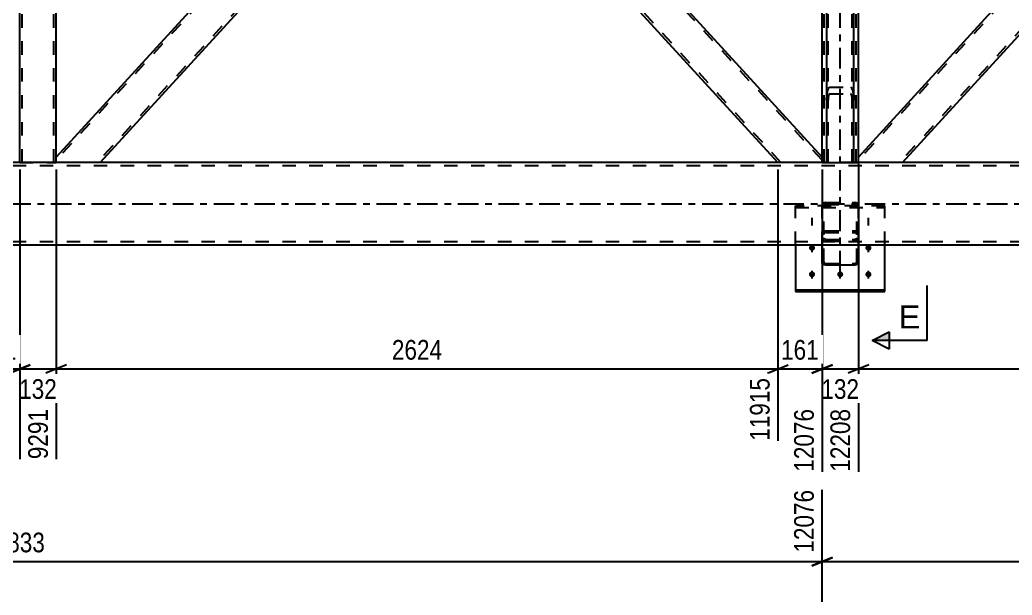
# Model space of a CAD drawing. Header units: millimetres. Extents: x -74 to 767, y -422 to 172.
# Drawn here: x 326.4 to 470.7, y -184.5 to -100.9 of the extents above; entities that cross this region are included whole.
import ezdxf

# ---------------------------------------------------------------- set-up
doc = ezdxf.new("R2010")
doc.units = ezdxf.units.MM
doc.linetypes.add('DXK_LINE_DOT2', pattern=[3.9198, 1.9599, -1.9599])
doc.linetypes.add('DXK_LINE_DOT3', pattern=[5.9187, 2.979, -0.9799, 0.9799, -0.9799])
doc.styles.add('Arial', font='ARIAL.TTF', dxfattribs={"height": 0.2})
doc.styles.add('Arial Narrow', font='ARIALN.TTF', dxfattribs={"height": 0.2})

# ---------------------------------------------------------------- blocks, each defined once
blk = doc.blocks.new('Part-389632863-5660 - 5629')
at = {"color": 7, "linetype": 'DXK_LINE_DOT2'}
for p, q in [((437.04, -6), (331.64, -121.27)), ((443.03, -6.33), (337.63, -121.6)), ((443.03, -6), (436.6, -6)), ((387.33, -59.89), (383.76, -63.8)), ((390.91, -63.8), (387.33, -67.71)), ((338.06, -121.6), (331.64, -121.6))]:
    blk.add_line(p, q, dxfattribs=at)
at = {"color": 2, "linetype": 'Continuous'}
for p, q in [((436.6, -6), (387.33, -59.89)), ((443.03, -6.8), (390.91, -63.8)), ((443.03, -6.8), (443.03, -6)), ((383.76, -63.8), (331.64, -120.8)), ((387.33, -67.71), (338.06, -121.6)), ((331.64, -121.6), (331.64, -120.8))]:
    blk.add_line(p, q, dxfattribs=at)
blk = doc.blocks.new('Part-389632863-36328 - 5629')
at = {"linetype": 'Continuous'}
h = blk.add_hatch(dxfattribs=at)
h.set_pattern_fill('', scale=0.7, style=0, pattern_type=0)
h.set_pattern_definition([(45, (447.6302, -64.6101), (-1.57154, 1.57154), [])])
h.paths.add_polyline_path([(447.67, -65.35), (447.63, -64.61), (447.53, -63.99), (447.37, -63.57), (447.19, -63.42), (444.15, -63.42), (443.96, -63.57), (443.81, -63.99), (443.7, -64.61), (443.67, -65.35), (443.67, -77.51), (443.7, -78.24), (443.81, -78.87), (443.96, -79.28), (444.15, -79.43), (447.19, -79.43), (447.37, -79.28), (447.53, -78.87), (447.63, -78.24), (447.67, -77.51)])
h.paths.add_polyline_path([(447.41, -77.88), (447.36, -78.19), (447.28, -78.39), (447.19, -78.47), (444.15, -78.47), (444.05, -78.39), (443.98, -78.19), (443.93, -77.88), (443.91, -77.51), (443.91, -65.35), (443.93, -64.98), (443.98, -64.67), (444.05, -64.46), (444.15, -64.38), (447.19, -64.38), (447.28, -64.46), (447.36, -64.67), (447.41, -64.98), (447.43, -65.35), (447.43, -77.51)])
at = {"color": 2, "linetype": 'Continuous'}
for p, q in [((444.15, -63.42), (443.96, -63.57)), ((444.15, -63.42), (447.19, -63.42)), ((447.37, -63.57), (447.19, -63.42)), ((443.7, -64.61), (443.67, -65.35)), ((444.05, -64.46), (444.15, -64.38)), ((444.15, -64.38), (447.19, -64.38)), ((447.19, -64.38), (447.28, -64.46)), ((447.67, -65.35), (447.63, -64.61)), ((443.67, -77.51), (443.67, -65.35)), ((443.91, -65.35), (443.93, -64.98)), ((443.91, -77.51), (443.91, -65.35)), ((447.41, -64.98), (447.43, -65.35)), ((447.43, -77.51), (447.43, -65.35)), ((447.67, -77.51), (447.67, -65.35)), ((443.67, -77.51), (443.67, -121.6)), ((443.67, -77.51), (443.7, -78.24)), ((443.93, -77.88), (443.91, -77.51)), ((447.43, -77.51), (447.41, -77.88)), ((447.63, -78.24), (447.67, -77.51)), ((447.67, -121.6), (447.67, -77.51)), ((443.96, -79.28), (444.15, -79.43)), ((444.15, -78.47), (444.05, -78.39)), ((444.15, -78.47), (447.19, -78.47)), ((447.28, -78.39), (447.19, -78.47)), ((447.19, -79.43), (447.37, -79.28)), ((444.15, -79.43), (447.19, -79.43)), ((443.67, -121.6), (447.19, -121.6)), ((447.53, -121.6), (447.19, -121.6)), ((447.63, -121.6), (447.53, -121.6)), ((447.67, -121.6), (447.63, -121.6))]:
    blk.add_line(p, q, dxfattribs=at)
at = {"color": 7, "linetype": 'DXK_LINE_DOT2'}
for p, q in [((443.67, -77.51), (443.67, -65.35)), ((443.91, -121.6), (443.91, -65.35)), ((447.43, -121.6), (447.43, -65.35)), ((447.67, -77.51), (447.67, -65.35)), ((443.96, -110.78), (444.15, -110.63)), ((444.15, -110.63), (447.19, -110.63)), ((447.19, -110.63), (447.37, -110.78)), ((443.67, -112.55), (443.7, -111.82)), ((443.93, -112.19), (443.91, -112.55)), ((444.15, -111.59), (444.05, -111.67)), ((444.15, -111.59), (447.19, -111.59)), ((447.28, -111.67), (447.19, -111.59)), ((447.43, -112.55), (447.41, -112.19)), ((447.63, -111.82), (447.67, -112.55)), ((447.37, -121.6), (447.19, -121.6)), ((447.53, -121.6), (447.43, -121.6))]:
    blk.add_line(p, q, dxfattribs=at)
at = {"color": 2, "linetype": 'Continuous'}
for centre, radius, start, end in [((446.5, -64.76), 2.8, 154.9388, 176.9946), ((445.32, -65.05), 1.4, 154.9388, 176.9946), ((446.01, -65.05), 1.4, 3.0054, 25.0612), ((444.83, -64.76), 2.8, 3.0054, 25.0612), ((445.32, -77.8), 1.4, 183.0054, 205.0612), ((446.01, -77.8), 1.4, 334.9388, 356.9946), ((446.5, -78.1), 2.8, 183.0054, 205.0612), ((444.83, -78.1), 2.8, 334.9388, 356.9946)]:
    blk.add_arc(centre, radius, start, end, dxfattribs=at)
at = {"color": 7, "linetype": 'DXK_LINE_DOT2'}
for centre, radius, start, end in [((446.5, -111.97), 2.8, 154.9388, 176.9946), ((444.83, -111.97), 2.8, 3.0054, 25.0612), ((445.32, -112.26), 1.4, 154.9388, 176.9946), ((446.01, -112.26), 1.4, 3.0054, 25.0612)]:
    blk.add_arc(centre, radius, start, end, dxfattribs=at)
blk = doc.blocks.new('Part-389632863-5675 - 5629')
at = {"color": 7, "linetype": 'DXK_LINE_DOT2'}
for p, q in [((553.7, -6), (448.31, -121.27)), ((559.69, -6.33), (454.3, -121.6)), ((559.69, -6), (553.27, -6)), ((504, -59.89), (500.42, -63.8)), ((507.58, -63.8), (504, -67.71)), ((454.73, -121.6), (448.31, -121.6))]:
    blk.add_line(p, q, dxfattribs=at)
at = {"color": 2, "linetype": 'Continuous'}
for p, q in [((553.27, -6), (504, -59.89)), ((559.69, -6.8), (507.58, -63.8)), ((559.69, -6.8), (559.69, -6)), ((500.42, -63.8), (448.31, -120.8)), ((454.73, -121.6), (504, -67.71)), ((448.31, -121.6), (448.31, -120.8))]:
    blk.add_line(p, q, dxfattribs=at)
blk = doc.blocks.new('Part-389632863-5740 - 5629')
at = {"color": 7, "linetype": 'DXK_LINE_DOT3'}
blk.add_line((445.67, -137.43), (445.67, -126.82), dxfattribs=at)
at = {"color": 7, "linetype": 'DXK_LINE_DOT2'}
for p, q in [((443.06, -127.75), (443.03, -127.94)), ((443.03, -133.6), (443.03, -127.94)), ((443.27, -127.94), (443.29, -127.84)), ((443.27, -136.04), (443.27, -127.94)), ((443.29, -127.84), (443.34, -127.76)), ((443.51, -127.43), (443.32, -127.47)), ((443.34, -127.76), (443.41, -127.7)), ((443.41, -127.7), (443.51, -127.69)), ((443.51, -127.43), (447.83, -127.43)), ((443.51, -127.69), (447.83, -127.69)), ((448.01, -127.47), (447.83, -127.43)), ((447.83, -127.69), (447.92, -127.7)), ((447.92, -127.7), (448, -127.76)), ((448, -127.76), (448.05, -127.84)), ((448.05, -127.84), (448.07, -127.94)), ((448.07, -136.04), (448.07, -127.94)), ((448.31, -127.94), (448.27, -127.75)), ((448.31, -133.6), (448.31, -127.94)), ((443.03, -131.99), (443.06, -131.81)), ((443.03, -132.54), (443.06, -132.73)), ((443.06, -131.81), (443.17, -131.67)), ((443.17, -131.67), (443.32, -131.57)), ((443.29, -131.9), (443.27, -131.99)), ((443.29, -132.64), (443.27, -132.54)), ((443.34, -131.83), (443.29, -131.9)), ((443.34, -132.72), (443.29, -132.64)), ((443.32, -131.57), (443.51, -131.53)), ((443.41, -131.78), (443.34, -131.83)), ((443.41, -132.77), (443.34, -132.72)), ((443.51, -131.76), (443.41, -131.78)), ((443.51, -131.53), (447.83, -131.53)), ((443.51, -131.76), (447.83, -131.76)), ((447.83, -131.53), (448.01, -131.57)), ((447.92, -131.78), (447.83, -131.76)), ((448, -131.83), (447.92, -131.78)), ((448, -132.72), (447.92, -132.77)), ((448.05, -131.9), (448, -131.83)), ((448.05, -132.64), (448, -132.72)), ((448.01, -131.57), (448.17, -131.67)), ((448.07, -131.99), (448.05, -131.9)), ((448.07, -132.54), (448.05, -132.64)), ((448.17, -131.67), (448.27, -131.81)), ((448.27, -131.81), (448.31, -131.99)), ((448.27, -132.73), (448.31, -132.54)), ((443.32, -133.01), (443.51, -133.05)), ((443.51, -132.79), (443.41, -132.77)), ((443.51, -132.79), (447.83, -132.79)), ((443.51, -133.05), (447.83, -133.05)), ((447.92, -132.77), (447.83, -132.79)), ((447.83, -133.05), (448.01, -133.01)), ((443.27, -136.04), (443.29, -136.13)), ((443.29, -136.13), (443.34, -136.2)), ((443.34, -136.2), (443.41, -136.25)), ((443.41, -136.25), (443.51, -136.27)), ((443.51, -136.27), (447.83, -136.27)), ((447.83, -136.27), (447.92, -136.25)), ((447.92, -136.25), (448, -136.2)), ((448, -136.2), (448.05, -136.13)), ((448.05, -136.13), (448.07, -136.04))]:
    blk.add_line(p, q, dxfattribs=at)
at = {"color": 2, "linetype": 'Continuous'}
for p, q in [((443.03, -136.04), (443.03, -133.6)), ((448.31, -136.04), (448.31, -133.6)), ((443.06, -136.22), (443.03, -136.04)), ((443.17, -136.36), (443.06, -136.22)), ((443.32, -136.46), (443.17, -136.36)), ((443.51, -136.5), (443.32, -136.46)), ((443.51, -136.5), (447.83, -136.5)), ((448.01, -136.46), (447.83, -136.5)), ((448.17, -136.36), (448.01, -136.46)), ((448.27, -136.22), (448.17, -136.36)), ((448.31, -136.04), (448.27, -136.22))]:
    blk.add_line(p, q, dxfattribs=at)
at = {"color": 7, "linetype": 'DXK_LINE_DOT2'}
for centre, start, end in [((443.53, -127.92), 114.3198, 159.2416), ((447.81, -127.92), 20.7584, 65.6802), ((443.53, -132.56), 200.7584, 245.6802), ((447.81, -132.56), 294.3198, 339.2416)]:
    blk.add_arc(centre, 0.496, start, end, dxfattribs=at)
blk = doc.blocks.new('Part-389632863-5685 - 5629')
at = {"color": 7, "linetype": 'DXK_LINE_DOT2'}
for p, q in [((331.64, -6), (326.36, -6)), ((326.36, -6.8), (326.36, -6)), ((326.68, -121.6), (326.68, -6)), ((331.32, -121.6), (331.32, -6)), ((331.64, -6.8), (331.64, -6)), ((326.36, -121.6), (326.36, -120.8)), ((331.64, -121.6), (331.64, -120.8)), ((326.36, -121.6), (331.64, -121.6))]:
    blk.add_line(p, q, dxfattribs=at)
at = {"color": 2, "linetype": 'Continuous'}
for p, q in [((326.36, -120.8), (326.36, -6.8)), ((331.64, -120.8), (331.64, -6.8))]:
    blk.add_line(p, q, dxfattribs=at)
blk = doc.blocks.new('Part-389632863-5693 - 5629')
at = {"color": 7, "linetype": 'DXK_LINE_DOT3'}
blk.add_line((445.67, -131.6), (445.67, 4), dxfattribs=at)
at = {"color": 7, "linetype": 'DXK_LINE_DOT2'}
for p, q in [((448.31, -6), (443.03, -6)), ((443.03, -6.8), (443.03, -6)), ((443.35, -121.6), (443.35, -6)), ((447.99, -121.6), (447.99, -6)), ((448.31, -6.8), (448.31, -6)), ((443.03, -121.6), (443.03, -120.8)), ((448.31, -121.6), (448.31, -120.8)), ((443.03, -121.6), (448.31, -121.6))]:
    blk.add_line(p, q, dxfattribs=at)
at = {"color": 2, "linetype": 'Continuous'}
for p, q in [((443.03, -120.8), (443.03, -6.8)), ((448.31, -120.8), (448.31, -6.8))]:
    blk.add_line(p, q, dxfattribs=at)
blk = doc.blocks.new('Part-389632863-5713 - 5629')
at = {"color": 2, "linetype": 'Continuous'}
for p, q in [((390.91, -63.8), (387.33, -67.71)), ((443.03, -120.8), (390.91, -63.8)), ((436.6, -121.6), (387.33, -67.71)), ((443.03, -121.6), (443.03, -120.8))]:
    blk.add_line(p, q, dxfattribs=at)
at = {"color": 7, "linetype": 'DXK_LINE_DOT2'}
for p, q in [((443.03, -121.27), (390.69, -64.04)), ((387.55, -67.48), (387.57, -67.46)), ((437.04, -121.6), (387.55, -67.48)), ((443.03, -121.6), (436.6, -121.6)), ((443.03, -121.6), (443.03, -121.57))]:
    blk.add_line(p, q, dxfattribs=at)
blk = doc.blocks.new('Part-389632863-5743 - 5629')
at = {"color": 7, "linetype": 'DXK_LINE_DOT2'}
for p, q in [((452.17, -127.91), (439.17, -127.91)), ((439.17, -133.6), (439.17, -127.91)), ((439.17, -128.13), (452.17, -128.13)), ((452.17, -133.6), (452.17, -127.91))]:
    blk.add_line(p, q, dxfattribs=at)
at = {"color": 2, "linetype": 'Continuous'}
for p, q in [((439.17, -133.6), (439.17, -140.34)), ((452.17, -140.34), (452.17, -133.6)), ((439.17, -140.12), (452.17, -140.12)), ((439.17, -140.34), (452.17, -140.34))]:
    blk.add_line(p, q, dxfattribs=at)
blk = doc.blocks.new('Part-389632863-5780 - 5629')
at = {"color": 7, "linetype": 'DXK_LINE_DOT2'}
for p, q in [((578.17, -122.08), (-40, -122.08)), ((447.67, -121.6), (443.67, -121.6)), ((578.17, -133.12), (-40, -133.12))]:
    blk.add_line(p, q, dxfattribs=at)
at = {"color": 2, "linetype": 'Continuous'}
for p, q in [((443.67, -121.6), (214.33, -121.6)), ((578.17, -121.6), (447.67, -121.6)), ((578.17, -133.6), (224.78, -133.6))]:
    blk.add_line(p, q, dxfattribs=at)
at = {"color": 7, "linetype": 'DXK_LINE_DOT3'}
blk.add_line((-42, -127.6), (578.17, -127.6), dxfattribs=at)
blk = doc.blocks.new('Bolt-389632863-5844 - 5629')
at = {"linetype": 'Continuous'}
for points in [[(441.57, -134.43), (441.48, -134.42), (441.39, -134.39), (441.31, -134.35), (441.24, -134.29), (441.19, -134.22), (441.15, -134.14), (441.13, -134.06), (441.13, -133.97), (441.15, -133.89), (441.19, -133.81), (441.24, -133.74), (441.31, -133.68), (441.39, -133.64), (441.48, -133.61), (441.57, -133.6), (441.66, -133.61), (441.75, -133.64), (441.83, -133.68), (441.89, -133.74), (441.95, -133.81), (441.99, -133.89), (442, -133.97), (442, -134.06), (441.99, -134.14), (441.95, -134.22), (441.89, -134.29), (441.83, -134.35), (441.75, -134.39), (441.66, -134.42)], [(449.77, -134.43), (449.68, -134.42), (449.59, -134.39), (449.51, -134.35), (449.44, -134.29), (449.39, -134.22), (449.35, -134.14), (449.33, -134.06), (449.33, -133.97), (449.35, -133.89), (449.39, -133.81), (449.44, -133.74), (449.51, -133.68), (449.59, -133.64), (449.68, -133.61), (449.77, -133.6), (449.86, -133.61), (449.95, -133.64), (450.03, -133.68), (450.09, -133.74), (450.15, -133.81), (450.19, -133.89), (450.2, -133.97), (450.2, -134.06), (450.19, -134.14), (450.15, -134.22), (450.09, -134.29), (450.03, -134.35), (449.95, -134.39), (449.86, -134.42)], [(441.57, -138.28), (441.48, -138.27), (441.39, -138.25), (441.31, -138.2), (441.24, -138.14), (441.19, -138.07), (441.15, -138), (441.13, -137.91), (441.13, -137.82), (441.15, -137.74), (441.19, -137.66), (441.24, -137.59), (441.31, -137.53), (441.39, -137.49), (441.48, -137.46), (441.57, -137.45), (441.66, -137.46), (441.75, -137.49), (441.83, -137.53), (441.89, -137.59), (441.95, -137.66), (441.99, -137.74), (442, -137.82), (442, -137.91), (441.99, -138), (441.95, -138.07), (441.89, -138.14), (441.83, -138.2), (441.75, -138.25), (441.66, -138.27)], [(445.67, -138.28), (445.58, -138.27), (445.49, -138.25), (445.41, -138.2), (445.34, -138.14), (445.29, -138.07), (445.25, -138), (445.23, -137.91), (445.23, -137.82), (445.25, -137.74), (445.29, -137.66), (445.34, -137.59), (445.41, -137.53), (445.49, -137.49), (445.58, -137.46), (445.67, -137.45), (445.76, -137.46), (445.85, -137.49), (445.93, -137.53), (445.99, -137.59), (446.05, -137.66), (446.09, -137.74), (446.1, -137.82), (446.1, -137.91), (446.09, -138), (446.05, -138.07), (445.99, -138.14), (445.93, -138.2), (445.85, -138.25), (445.76, -138.27)], [(449.77, -138.28), (449.68, -138.27), (449.59, -138.25), (449.51, -138.2), (449.44, -138.14), (449.39, -138.07), (449.35, -138), (449.33, -137.91), (449.33, -137.82), (449.35, -137.74), (449.39, -137.66), (449.44, -137.59), (449.51, -137.53), (449.59, -137.49), (449.68, -137.46), (449.77, -137.45), (449.86, -137.46), (449.95, -137.49), (450.03, -137.53), (450.09, -137.59), (450.15, -137.66), (450.19, -137.74), (450.2, -137.82), (450.2, -137.91), (450.19, -138), (450.15, -138.07), (450.09, -138.14), (450.03, -138.2), (449.95, -138.25), (449.86, -138.27)]]:
    blk.add_hatch(color=1, dxfattribs=at).paths.add_polyline_path(points)
at = {"color": 1, "linetype": 'DXK_LINE_DOT2'}
for p, q in [((441.57, -130.78), (441.57, -129.64)), ((445.67, -130.78), (445.67, -129.64)), ((449.77, -130.78), (449.77, -129.64))]:
    blk.add_line(p, q, dxfattribs=at)
at = {"color": 1, "linetype": 'Continuous'}
for p, q in [((441.57, -134.63), (441.57, -133.49)), ((449.77, -134.63), (449.77, -133.49)), ((441.57, -138.48), (441.57, -137.35)), ((445.67, -138.48), (445.67, -137.35)), ((449.77, -138.48), (449.77, -137.35))]:
    blk.add_line(p, q, dxfattribs=at)
blk = doc.blocks.new('StraightDimension-389632863-24059 - 5629')
at = {"color": 7, "linetype": 'Continuous'}
for p, q in [((448.31, -121.8), (448.31, -166.56)), ((553.27, -122.6), (553.27, -162.06)), ((449.81, -151.02), (446.81, -152.22)), ((551.77, -152.22), (554.77, -151.02)), ((448.31, -151.62), (553.27, -151.62))]:
    blk.add_line(p, q, dxfattribs=at)
at = {"color": 0}
blk.add_wipeout([(505.05, -150.87), (505.05, -146.67), (496.53, -146.67), (496.53, -150.87)], dxfattribs=at)
at = {"color": 3, "style": 'Arial Narrow'}
blk.add_text('2624', height=2.863, dxfattribs=at).set_placement((497.13, -150.27))
at = {"color": 0, "linetype": 'Continuous'}
blk.add_wipeout([(552.67, -152.32), (548.47, -152.32), (548.47, -162.66), (552.67, -162.66)], dxfattribs=at)
at = {"color": 3, "linetype": 'Continuous', "style": 'Arial Narrow'}
blk.add_text('14832', height=2.863, rotation=90.0002, dxfattribs=at).set_placement((552.07, -162.06))
blk = doc.blocks.new('StraightDimension-389632863-24060 - 5629')
at = {"color": 7, "linetype": 'Continuous'}
for p, q in [((443.03, -122.6), (443.03, -166.56)), ((448.31, -121.8), (448.31, -166.56)), ((441.53, -152.22), (444.53, -151.02)), ((449.81, -151.02), (446.81, -152.22)), ((443.03, -151.62), (448.31, -151.62))]:
    blk.add_line(p, q, dxfattribs=at)
at = {"color": 0}
blk.add_wipeout([(449.01, -156.57), (449.01, -152.37), (442.33, -152.37), (442.33, -156.57)], dxfattribs=at)
at = {"color": 3, "style": 'Arial Narrow'}
blk.add_text('132', height=2.863, dxfattribs=at).set_placement((442.93, -155.97))
at = {"color": 0, "linetype": 'Continuous'}
blk.add_wipeout([(447.71, -156.82), (443.51, -156.82), (443.51, -167.16), (447.71, -167.16)], dxfattribs=at)
at = {"color": 3, "linetype": 'Continuous', "style": 'Arial Narrow'}
blk.add_text('12208', height=2.863, rotation=90.0002, dxfattribs=at).set_placement((447.11, -166.56))
blk = doc.blocks.new('StraightDimension-389632863-24061 - 5629')
at = {"color": 7, "linetype": 'Continuous'}
for p, q in [((436.6, -122.6), (436.6, -162.06)), ((443.03, -122.6), (443.03, -166.56)), ((435.1, -152.22), (438.1, -151.02)), ((444.53, -151.02), (441.53, -152.22)), ((436.6, -151.62), (443.03, -151.62))]:
    blk.add_line(p, q, dxfattribs=at)
at = {"color": 0}
blk.add_wipeout([(443.16, -150.87), (443.16, -146.67), (436.47, -146.67), (436.47, -150.87)], dxfattribs=at)
at = {"color": 0, "linetype": 'Continuous'}
blk.add_wipeout([(442.43, -156.82), (438.23, -156.82), (438.23, -167.16), (442.43, -167.16)], dxfattribs=at)
at = {"color": 3, "style": 'Arial Narrow'}
blk.add_text('161', height=2.863, dxfattribs=at).set_placement((437.07, -150.27))
at = {"color": 3, "linetype": 'Continuous', "style": 'Arial Narrow'}
blk.add_text('12076', height=2.863, rotation=90.0002, dxfattribs=at).set_placement((441.83, -166.56))
blk = doc.blocks.new('StraightDimension-389632863-24062 - 5629')
at = {"color": 7, "linetype": 'Continuous'}
for p, q in [((331.64, -122.6), (331.64, -164.74)), ((436.6, -122.6), (436.6, -162.06)), ((333.14, -151.02), (330.14, -152.22)), ((435.1, -152.22), (438.1, -151.02)), ((331.64, -151.62), (436.6, -151.62))]:
    blk.add_line(p, q, dxfattribs=at)
at = {"color": 0}
blk.add_wipeout([(388.38, -150.87), (388.38, -146.67), (379.87, -146.67), (379.87, -150.87)], dxfattribs=at)
at = {"color": 3, "style": 'Arial Narrow'}
blk.add_text('2624', height=2.863, dxfattribs=at).set_placement((380.47, -150.27))
at = {"color": 0, "linetype": 'Continuous'}
blk.add_wipeout([(436, -152.32), (431.8, -152.32), (431.8, -162.66), (436, -162.66)], dxfattribs=at)
at = {"color": 3, "linetype": 'Continuous', "style": 'Arial Narrow'}
blk.add_text('11915', height=2.863, rotation=90.0002, dxfattribs=at).set_placement((435.4, -162.06))
blk = doc.blocks.new('StraightDimension-389632863-24063 - 5629')
at = {"color": 7, "linetype": 'Continuous'}
for p, q in [((326.36, -122.6), (326.36, -164.74)), ((331.64, -122.6), (331.64, -164.74)), ((324.86, -152.22), (327.86, -151.02)), ((333.14, -151.02), (330.14, -152.22)), ((326.36, -151.62), (331.64, -151.62))]:
    blk.add_line(p, q, dxfattribs=at)
at = {"color": 0}
blk.add_wipeout([(332.34, -156.57), (332.34, -152.37), (325.66, -152.37), (325.66, -156.57)], dxfattribs=at)
at = {"color": 3, "style": 'Arial Narrow'}
blk.add_text('132', height=2.863, dxfattribs=at).set_placement((326.26, -155.97))
at = {"color": 0, "linetype": 'Continuous'}
blk.add_wipeout([(331.04, -156.82), (326.84, -156.82), (326.84, -165.34), (331.04, -165.34)], dxfattribs=at)
at = {"color": 3, "linetype": 'Continuous', "style": 'Arial Narrow'}
blk.add_text('9291', height=2.863, rotation=90.0002, dxfattribs=at).set_placement((330.44, -164.74))
blk = doc.blocks.new('StraightDimension-389632863-24064 - 5629')
at = {"color": 7, "linetype": 'Continuous'}
for p, q in [((319.94, -122.6), (319.94, -160.24)), ((326.36, -122.6), (326.36, -164.74)), ((318.44, -152.22), (321.44, -151.02)), ((327.86, -151.02), (324.86, -152.22)), ((319.94, -151.62), (326.36, -151.62))]:
    blk.add_line(p, q, dxfattribs=at)
at = {"color": 0}
blk.add_wipeout([(326.49, -150.87), (326.49, -146.67), (319.81, -146.67), (319.81, -150.87)], dxfattribs=at)
at = {"color": 0, "linetype": 'Continuous'}
blk.add_wipeout([(325.76, -156.82), (321.56, -156.82), (321.56, -165.34), (325.76, -165.34)], dxfattribs=at)
at = {"color": 3, "style": 'Arial Narrow'}
blk.add_text('161', height=2.863, dxfattribs=at).set_placement((320.41, -150.27))
at = {"color": 3, "linetype": 'Continuous', "style": 'Arial Narrow'}
blk.add_text('9159', height=2.863, rotation=90.0002, dxfattribs=at).set_placement((325.16, -164.74))
blk = doc.blocks.new('StraightDimension-389632863-20830 - 19064')
at = {"color": 7, "linetype": 'Continuous'}
for p, q in [((443.03, -198.79), (443.03, -169.19)), ((581.87, -205.11), (581.87, -169.19)), ((444.53, -179.03), (441.53, -180.23)), ((443.03, -179.63), (581.87, -179.63)), ((580.37, -180.23), (583.37, -179.03))]:
    blk.add_line(p, q, dxfattribs=at)
at = {"color": 0}
blk.add_wipeout([(516.71, -178.88), (516.71, -174.68), (508.19, -174.68), (508.19, -178.88)], dxfattribs=at)
at = {"color": 3, "style": 'Arial Narrow'}
blk.add_text('5124', height=2.863, dxfattribs=at).set_placement((508.79, -178.28))
at = {"color": 0, "linetype": 'Continuous'}
blk.add_wipeout([(581.27, -168.59), (577.07, -168.59), (577.07, -178.93), (581.27, -178.93)], dxfattribs=at)
at = {"color": 3, "linetype": 'Continuous', "style": 'Arial Narrow'}
blk.add_text('17200', height=2.863, rotation=90.0002, dxfattribs=at).set_placement((580.67, -178.33))
blk = doc.blocks.new('StraightDimension-389632863-20831 - 19064')
at = {"color": 7, "linetype": 'Continuous'}
for p, q in [((443.03, -198.79), (443.03, -169.19)), ((209.69, -179.63), (443.03, -179.63)), ((441.53, -180.23), (444.53, -179.03))]:
    blk.add_line(p, q, dxfattribs=at)
at = {"color": 0}
blk.add_wipeout([(330.62, -178.88), (330.62, -174.68), (322.1, -174.68), (322.1, -178.88)], dxfattribs=at)
at = {"color": 3, "style": 'Arial Narrow'}
blk.add_text('5833', height=2.863, dxfattribs=at).set_placement((322.7, -178.28))
at = {"color": 0, "linetype": 'Continuous'}
blk.add_wipeout([(442.43, -168.59), (438.23, -168.59), (438.23, -178.93), (442.43, -178.93)], dxfattribs=at)
at = {"color": 3, "linetype": 'Continuous', "style": 'Arial Narrow'}
blk.add_text('12076', height=2.863, rotation=90.0002, dxfattribs=at).set_placement((441.83, -178.33))
blk = doc.blocks.new('SectionMark-389632863-6803 - 5629')
at = {"linetype": 'Continuous'}
for points in [[(452.81, 30.59), (452.81, 29.34), (450.31, 30.59)], [(452.81, -146.22), (452.81, -147.47), (450.31, -147.47)]]:
    blk.add_hatch(color=6, dxfattribs=at).paths.add_polyline_path(points)
at = {"color": 6, "linetype": 'Continuous'}
for p, q in [((450.31, 30.59), (452.81, 31.84)), ((452.81, 29.34), (452.81, 31.84)), ((458.31, 30.59), (450.31, 30.59)), ((450.31, 30.59), (452.81, 29.34)), ((458.31, 30.59), (458.31, 22.59)), ((458.31, -147.47), (458.31, -139.47)), ((450.31, -147.47), (452.81, -146.22)), ((452.81, -146.22), (452.81, -148.72)), ((458.31, -147.47), (450.31, -147.47)), ((452.81, -148.72), (450.31, -147.47))]:
    blk.add_line(p, q, dxfattribs=at)
at = {"color": 0, "linetype": 'Continuous'}
for points in [[(457.31, 25.34), (457.31, 28.84), (454.2, 28.84), (454.2, 25.34)], [(457.31, -145.72), (457.31, -142.22), (454.2, -142.22), (454.2, -145.72)]]:
    blk.add_wipeout(points, dxfattribs=at)
at = {"color": 3, "linetype": 'Continuous', "style": 'Arial'}
for p in [(454.2, 25.34), (454.2, -145.72)]:
    blk.add_text('E', height=3.34, dxfattribs=at).set_placement(p)

msp = doc.modelspace()

# ---------------------------------------------------------------- block references
for name in ['Part-389632863-5693 - 5629', 'Part-389632863-5685 - 5629', 'Part-389632863-5660 - 5629', 'Part-389632863-5675 - 5629', 'Part-389632863-36328 - 5629', 'Part-389632863-5713 - 5629', 'Part-389632863-5780 - 5629', 'Part-389632863-5740 - 5629', 'Part-389632863-5743 - 5629', 'Bolt-389632863-5844 - 5629', 'StraightDimension-389632863-20830 - 19064']:
    msp.add_blockref(name, (0, 0))

# ---------------------------------------------------------------- next in the draw order: block references
for name in ['StraightDimension-389632863-24059 - 5629', 'StraightDimension-389632863-20831 - 19064']:
    msp.add_blockref(name, (0, 0))

# ---------------------------------------------------------------- next in the draw order: block references
msp.add_blockref('StraightDimension-389632863-24060 - 5629', (0, 0))

# ---------------------------------------------------------------- next in the draw order: block references
for name in ['SectionMark-389632863-6803 - 5629', 'StraightDimension-389632863-24061 - 5629']:
    msp.add_blockref(name, (0, 0))

# ---------------------------------------------------------------- next in the draw order: block references
msp.add_blockref('StraightDimension-389632863-24062 - 5629', (0, 0))

# ---------------------------------------------------------------- next in the draw order: block references
msp.add_blockref('StraightDimension-389632863-24063 - 5629', (0, 0))

# ---------------------------------------------------------------- next in the draw order: block references
msp.add_blockref('StraightDimension-389632863-24064 - 5629', (0, 0))

doc.saveas('drawing.dxf')
